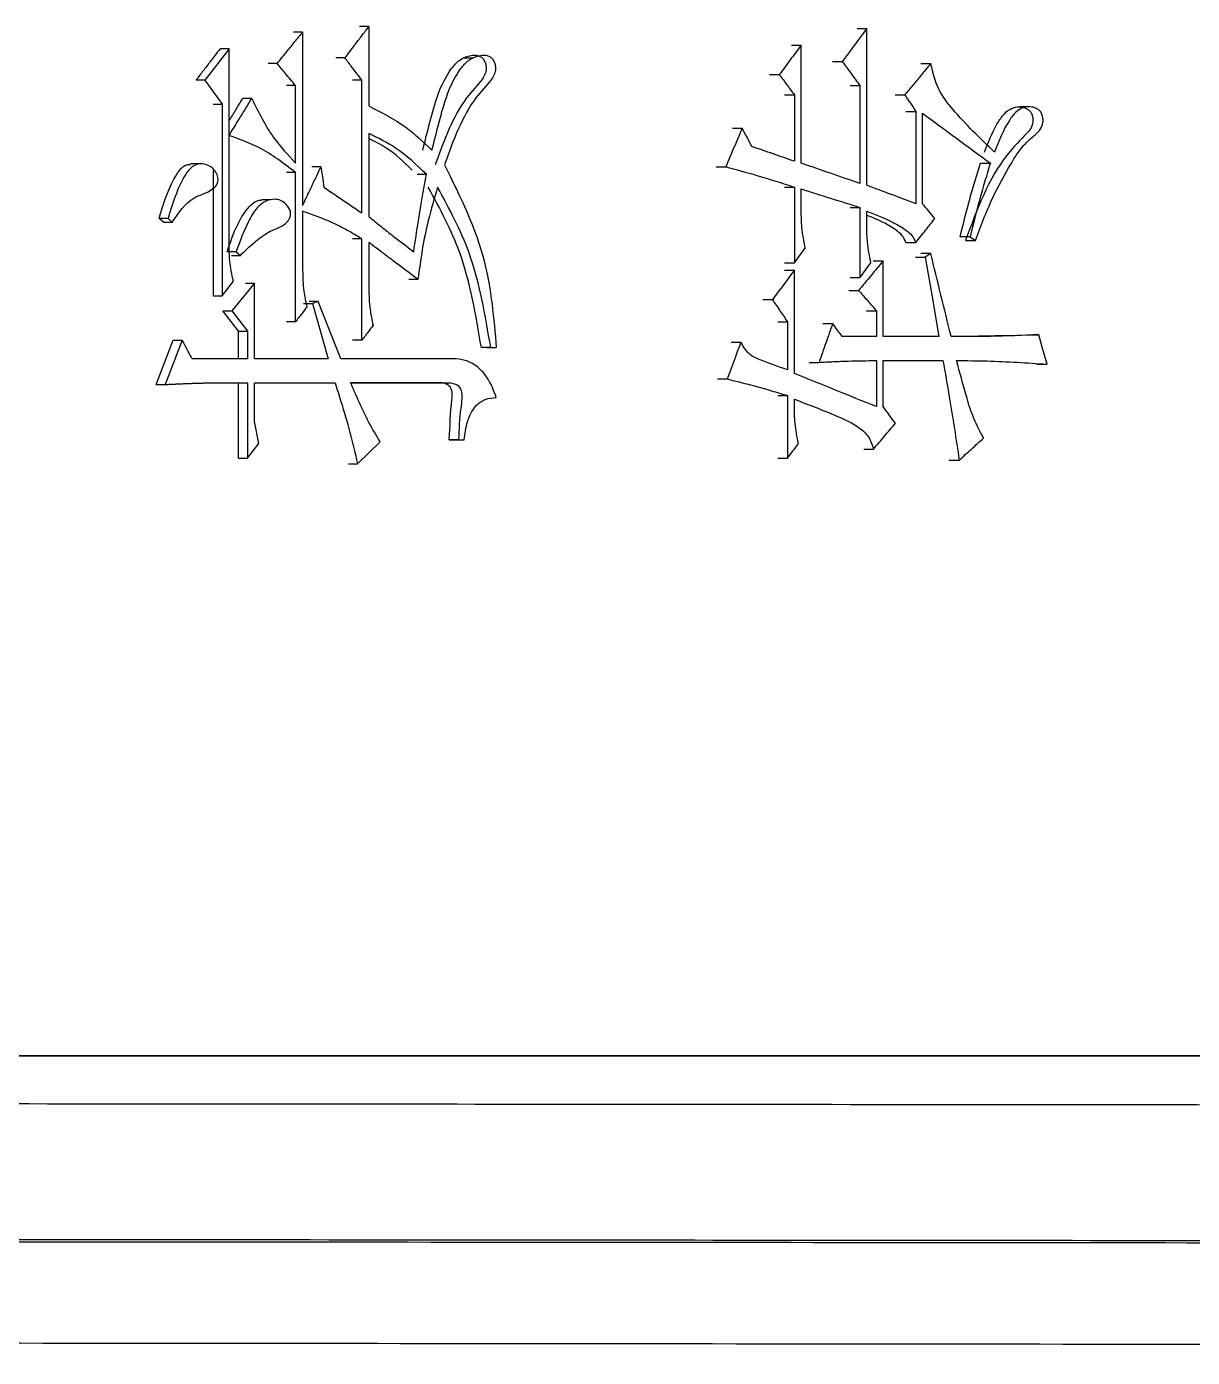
# Model space of a CAD drawing. Header units: millimetres. Extents: x 2251 to 4395, y 932 to 2449.
# Drawn here: x 3141.77 to 3148.6, y 1148.43 to 1156.24 of the extents above; entities that cross this region are included whole.
import ezdxf

# ---------------------------------------------------------------- set-up
doc = ezdxf.new("R2010")
doc.units = ezdxf.units.MM

msp = doc.modelspace()

# ---------------------------------------------------------------- linework, layer by layer
at = {"color": 7, "linetype": 'Continuous', "lineweight": 25}
for p, q in [((3143.7735, 1156.2371), (3143.7196, 1156.2371)), ((3143.7735, 1156.2371), (3143.7735, 1155.7718)), ((3146.6369, 1156.2263), (3146.6944, 1156.2263)), ((3146.6944, 1155.3068), (3146.6944, 1156.2263)), ((3143.3852, 1156.2046), (3143.3318, 1156.2046)), ((3143.3852, 1156.2046), (3143.3852, 1155.1878)), ((3142.9539, 1156.1073), (3142.8125, 1155.9234)), ((3142.9539, 1156.1073), (3142.901, 1156.1073)), ((3142.9539, 1155.5988), (3142.9539, 1156.1073)), ((3146.2527, 1156.1289), (3146.3097, 1156.1289)), ((3146.3097, 1155.4366), (3146.3097, 1156.1289)), ((3143.2361, 1156.0207), (3143.1829, 1156.0207)), ((3143.6332, 1156.0532), (3143.5795, 1156.0532)), ((3144.3813, 1156.052), (3144.3263, 1156.052)), ((3146.493, 1156.0316), (3146.5503, 1156.0316)), ((3147.0115, 1156.0208), (3147.0694, 1156.0208)), ((3142.8125, 1155.9234), (3142.7598, 1155.9234)), ((3142.8125, 1155.9234), (3142.9123, 1155.7827)), ((3143.7323, 1155.9234), (3143.6785, 1155.9234)), ((3143.7323, 1155.1445), (3143.7323, 1155.9234)), ((3146.1243, 1155.9558), (3146.1811, 1155.9558)), ((3143.3438, 1155.8909), (3143.2905, 1155.8909)), ((3143.3438, 1155.4366), (3143.3438, 1155.8909)), ((3146.2126, 1155.8368), (3146.2695, 1155.8368)), ((3146.2695, 1155.8368), (3146.2695, 1155.4474)), ((3146.6544, 1155.8909), (3146.6544, 1155.3176)), ((3146.8603, 1155.8369), (3146.918, 1155.8369)), ((3142.8595, 1155.7827), (3142.9123, 1155.7827)), ((3142.9123, 1155.7827), (3142.9123, 1154.6577)), ((3143.0868, 1155.8152), (3143.0338, 1155.8152)), ((3147.6507, 1155.7663), (3147.5918, 1155.7663)), ((3146.924, 1155.7395), (3146.9817, 1155.7395)), ((3146.9817, 1155.7395), (3146.9817, 1155.1986)), ((3147.0216, 1155.1986), (3147.0216, 1155.7287)), ((3142.9539, 1154.9606), (3142.9539, 1155.5987)), ((3143.7735, 1155.6097), (3143.7735, 1155.1229)), ((3145.9072, 1155.6421), (3145.9637, 1155.6421)), ((3142.78, 1155.4331), (3142.727, 1155.4331)), ((3142.8595, 1155.4033), (3142.8595, 1154.6577)), ((3143.3438, 1155.3824), (3143.2905, 1155.3824)), ((3143.3438, 1154.5063), (3143.3438, 1155.3824)), ((3143.4927, 1155.415), (3143.4392, 1155.415)), ((3144.0568, 1155.3717), (3144.111, 1155.3717)), ((3145.8105, 1155.415), (3145.867, 1155.415)), ((3147.3607, 1155.4366), (3147.419, 1155.4366)), ((3146.2696, 1155.296), (3146.2696, 1154.8525)), ((3146.3097, 1155.1553), (3146.3097, 1155.2852)), ((3143.1982, 1155.2224), (3143.1447, 1155.2224)), ((3143.3852, 1155.1553), (3143.3852, 1154.8092)), ((3146.597, 1155.177), (3146.6544, 1155.177)), ((3146.6544, 1155.177), (3146.6544, 1154.7659)), ((3146.6944, 1155.0688), (3146.6944, 1155.1554)), ((3142.5685, 1155.0904), (3142.5434, 1155.1121)), ((3142.5685, 1155.0904), (3142.6209, 1155.0904)), ((3142.5958, 1155.1121), (3142.6209, 1155.0904)), ((3143.7323, 1154.9931), (3143.6785, 1154.9931)), ((3143.7323, 1154.3981), (3143.7323, 1154.9931)), ((3147.3, 1155.0039), (3147.2418, 1155.0039)), ((3147.3, 1155.0039), (3147.3317, 1154.9823)), ((3142.9674, 1154.8958), (3143.0203, 1154.8958)), ((3143.7735, 1154.9714), (3143.7735, 1154.701)), ((3146.9236, 1154.9714), (3146.9817, 1154.9714)), ((3147.0694, 1154.9066), (3147.0115, 1154.9066)), ((3147.0694, 1154.9066), (3147.0375, 1154.8849)), ((3146.7327, 1154.8633), (3146.7903, 1154.8633)), ((3146.7903, 1154.4198), (3146.7903, 1154.8633)), ((3146.9797, 1154.8849), (3147.0375, 1154.8849)), ((3142.9123, 1154.6577), (3142.9788, 1154.7443)), ((3144.0617, 1154.7551), (3144.0075, 1154.7551)), ((3146.2126, 1154.8092), (3146.2696, 1154.8092)), ((3146.2696, 1154.2034), (3146.2696, 1154.8092)), ((3143.1034, 1154.7335), (3142.9705, 1154.5712)), ((3143.0503, 1154.7335), (3143.1034, 1154.7335)), ((3143.1034, 1154.2899), (3143.1034, 1154.7335)), ((3146.589, 1154.6902), (3146.6464, 1154.6902)), ((3142.8595, 1154.6577), (3142.9123, 1154.6577)), ((3143.3897, 1154.6145), (3143.4431, 1154.6145)), ((3143.4762, 1154.6253), (3143.4227, 1154.6253)), ((3143.4762, 1154.6253), (3143.4431, 1154.6145)), ((3143.4431, 1154.6145), (3143.5341, 1154.29)), ((3143.6085, 1154.29), (3143.4762, 1154.6253)), ((3146.0842, 1154.6361), (3146.1409, 1154.6361)), ((3142.9176, 1154.5712), (3142.9705, 1154.5712)), ((3143.0089, 1154.4522), (3142.9176, 1154.5712)), ((3142.9705, 1154.5712), (3143.0619, 1154.4522)), ((3143.3438, 1154.5063), (3143.2905, 1154.5063)), ((3146.1725, 1154.5063), (3146.2294, 1154.5063)), ((3146.2294, 1154.5063), (3146.2294, 1154.2251)), ((3146.6928, 1154.5712), (3146.7503, 1154.5712)), ((3146.7503, 1154.5712), (3146.7503, 1154.4198)), ((3143.0089, 1154.4522), (3143.0619, 1154.4522)), ((3143.0089, 1154.2899), (3143.0089, 1154.4522)), ((3143.0619, 1154.4522), (3143.0619, 1154.2899)), ((3146.437, 1154.4955), (3146.4942, 1154.4955)), ((3147.5095, 1154.4256), (3147.645, 1154.4306)), ((3147.645, 1154.4306), (3147.704, 1154.4306)), ((3142.5268, 1154.1385), (3142.6267, 1154.3981)), ((3142.6792, 1154.3981), (3142.5792, 1154.1385)), ((3142.6267, 1154.3981), (3142.6792, 1154.3981)), ((3143.7323, 1154.3981), (3143.6785, 1154.3981)), ((3144.4882, 1154.3549), (3144.4334, 1154.3549)), ((3144.4662, 1154.3549), (3144.521, 1154.3549)), ((3144.4883, 1154.3549), (3144.521, 1154.3549)), ((3145.8992, 1154.3874), (3145.9557, 1154.3874)), ((3146.7503, 1154.4198), (3146.5503, 1154.4198)), ((3147.1171, 1154.4198), (3146.7903, 1154.4198)), ((3143.0619, 1154.2899), (3142.7375, 1154.2899)), ((3143.5341, 1154.29), (3143.1034, 1154.2899)), ((3144.2671, 1154.29), (3143.6085, 1154.29)), ((3146.7503, 1154.2792), (3146.7503, 1154.0087)), ((3146.7903, 1154.2792), (3147.141, 1154.2792)), ((3146.7903, 1154.0087), (3146.7903, 1154.2792)), ((3147.083, 1154.2792), (3147.141, 1154.2792)), ((3146.357, 1154.2683), (3146.4141, 1154.2683)), ((3147.6927, 1154.2575), (3147.7514, 1154.2575)), ((3142.5268, 1154.1385), (3142.5792, 1154.1385)), ((3143.0089, 1153.7058), (3143.0089, 1154.1493)), ((3143.0619, 1154.1493), (3143.0619, 1153.7058)), ((3143.1034, 1154.1493), (3143.5754, 1154.1493)), ((3143.1034, 1153.9222), (3143.1034, 1154.1493)), ((3143.5218, 1154.1493), (3143.5754, 1154.1493)), ((3143.6663, 1154.1493), (3144.226, 1154.1493)), ((3144.1715, 1154.1493), (3143.6663, 1154.1493)), ((3144.1718, 1154.1493), (3144.2263, 1154.1493)), ((3145.8186, 1154.171), (3145.875, 1154.171)), ((3146.2294, 1154.0736), (3146.2294, 1153.7058)), ((3146.2696, 1154.0087), (3146.2696, 1154.052)), ((3143.1283, 1153.7924), (3143.1034, 1153.9222)), ((3143.7075, 1153.6734), (3143.8395, 1153.8032)), ((3144.2999, 1153.814), (3144.2454, 1153.814)), ((3144.2781, 1153.814), (3144.3327, 1153.814)), ((3144.2999, 1153.814), (3144.3327, 1153.814)), ((3143.0619, 1153.7058), (3143.1283, 1153.7924)), ((3146.6768, 1153.7599), (3146.7343, 1153.7599)), ((3143.6537, 1153.6734), (3143.7075, 1153.6734)), ((3147.1783, 1153.695), (3147.2364, 1153.695))]:
    msp.add_line(p, q, dxfattribs=at)
at = {"color": 7, "linetype": 'Continuous', "lineweight": 25, "flags": 128}
for points in [[(3146.597, 1155.8909), (3146.6255, 1155.8909), (3146.6544, 1155.8909)], [(3143.4927, 1155.415), (3143.501, 1155.3555), (3143.5093, 1155.296)], [(3146.2126, 1155.296), (3146.2287, 1155.296), (3146.2449, 1155.296), (3146.2696, 1155.296)], [(3142.5958, 1155.1121), (3142.5761, 1155.1121), (3142.5598, 1155.1121), (3142.5434, 1155.1121)], [(3147.2735, 1154.9823), (3147.2878, 1154.9823), (3147.3025, 1154.9823), (3147.3171, 1154.9823), (3147.3317, 1154.9823)], [(3142.9954, 1154.9174), (3142.9761, 1154.9174), (3142.9593, 1154.9174), (3142.9425, 1154.9174)], [(3142.9954, 1154.9174), (3143.0079, 1154.9066), (3143.0203, 1154.8958)], [(3146.2126, 1154.8525), (3146.2268, 1154.8525), (3146.2413, 1154.8525), (3146.2696, 1154.8525)], [(3147.0375, 1154.8849), (3147.0773, 1154.6524), (3147.1171, 1154.4198)], [(3146.597, 1154.7659), (3146.6113, 1154.7659), (3146.6258, 1154.7659), (3146.6544, 1154.7659)], [(3147.7514, 1154.2575), (3147.7277, 1154.3441), (3147.704, 1154.4306)], [(3146.1725, 1154.0736), (3146.1869, 1154.0736), (3146.2016, 1154.0736), (3146.2294, 1154.0736)], [(3143.0089, 1153.7058), (3143.0221, 1153.7058), (3143.0354, 1153.7058), (3143.0619, 1153.7058)], [(3146.1725, 1153.7058), (3146.1867, 1153.7058), (3146.2011, 1153.7058), (3146.2294, 1153.7058)]]:
    msp.add_lwpolyline(points, dxfattribs=at)
at = {"color": 7, "linetype": 'Continuous', "lineweight": 25}
for points, knots in [([(3143.6332, 1156.0532), (3143.6523, 1156.0781), (3143.6852, 1156.1213), (3143.7319, 1156.1826), (3143.7597, 1156.2189), (3143.7735, 1156.2371)], [0, 0, 0, 0, 0.407195, 0.703597, 1, 1, 1, 1]), ([(3146.6944, 1156.2263), (3146.6704, 1156.1938), (3146.6224, 1156.1289), (3146.5743, 1156.064), (3146.5503, 1156.0316)], [0, 0, 0, 0, 0.5, 1, 1, 1, 1]), ([(3143.2361, 1156.0207), (3143.2558, 1156.045), (3143.2905, 1156.0878), (3143.3402, 1156.1491), (3143.3702, 1156.1861), (3143.3852, 1156.2046)], [0, 0, 0, 0, 0.396526, 0.698263, 1, 1, 1, 1]), ([(3142.901, 1156.1073), (3142.8818, 1156.0823), (3142.8487, 1156.0391), (3142.8017, 1155.9778), (3142.7737, 1155.9415), (3142.7598, 1155.9234)], [0, 0, 0, 0, 0.407433, 0.703716, 1, 1, 1, 1]), ([(3144.0895, 1155.5123), (3144.1032, 1155.5669), (3144.1443, 1155.7317), (3144.2, 1155.927), (3144.3026, 1156.0433), (3144.3546, 1156.066), (3144.3953, 1156.0713), (3144.4211, 1156.0663), (3144.4393, 1156.0544), (3144.4519, 1156.0368), (3144.4605, 1156.0139), (3144.4635, 1155.9869), (3144.457, 1155.9565), (3144.4181, 1155.8984), (3144.3302, 1155.8112), (3144.238, 1155.6366), (3144.1889, 1155.498), (3144.1632, 1155.4257)], [0, 0, 0, 0, 0.113914, 0.343514, 0.39365, 0.444093, 0.471622, 0.490424, 0.505143, 0.519852, 0.535775, 0.554403, 0.572991, 0.596467, 0.700314, 0.843728, 1, 1, 1, 1]), ([(3144.1439, 1155.5123), (3144.1576, 1155.5669), (3144.1987, 1155.7316), (3144.2545, 1155.927), (3144.3573, 1156.0433), (3144.4094, 1156.066), (3144.4502, 1156.0713), (3144.476, 1156.0663), (3144.4941, 1156.0544), (3144.5068, 1156.0367), (3144.5154, 1156.0139), (3144.5183, 1155.9868), (3144.5119, 1155.9564), (3144.4729, 1155.8983), (3144.3849, 1155.8112), (3144.2926, 1155.6366), (3144.2434, 1155.4979), (3144.2177, 1155.4257)], [0, 0, 0, 0, 0.113866, 0.34337, 0.39359, 0.444116, 0.471653, 0.490478, 0.50521, 0.519932, 0.535866, 0.554481, 0.573032, 0.596509, 0.70042, 0.843829, 1, 1, 1, 1]), ([(3146.3097, 1156.1289), (3146.2883, 1156.1001), (3146.2455, 1156.0424), (3146.2026, 1155.9847), (3146.1811, 1155.9558)], [0, 0, 0, 0, 0.5, 1, 1, 1, 1]), ([(3143.3438, 1155.8909), (3143.3338, 1155.9029), (3143.3139, 1155.927), (3143.278, 1155.9702), (3143.252, 1156.0015), (3143.2361, 1156.0207)], [0, 0, 0, 0, 0.277776, 0.555554, 1, 1, 1, 1]), ([(3143.7323, 1155.9234), (3143.7227, 1155.9358), (3143.7037, 1155.9608), (3143.6707, 1156.0041), (3143.6472, 1156.0349), (3143.6332, 1156.0532)], [0, 0, 0, 0, 0.2884326, 0.5768652, 1, 1, 1, 1]), ([(3146.5503, 1156.0316), (3146.5677, 1156.0081), (3146.6024, 1155.9612), (3146.637, 1155.9144), (3146.6544, 1155.8909)], [0, 0, 0, 0, 0.499999, 1, 1, 1, 1]), ([(3147.0694, 1156.0208), (3147.0499, 1155.9971), (3147.015, 1155.9546), (3146.9645, 1155.8933), (3146.9335, 1155.8557), (3146.918, 1155.8369)], [0, 0, 0, 0, 0.386049, 0.693024, 1, 1, 1, 1]), ([(3147.4428, 1155.5015), (3147.3597, 1155.5816), (3147.2435, 1155.6935), (3147.1063, 1155.8659), (3147.0818, 1155.9687), (3147.0694, 1156.0208)], [0, 0, 0, 0, 0.553442, 0.773992, 1, 1, 1, 1]), ([(3146.1811, 1155.9558), (3146.1959, 1155.936), (3146.2254, 1155.8963), (3146.2548, 1155.8567), (3146.2695, 1155.8368)], [0, 0, 0, 0, 0.499999, 1, 1, 1, 1]), ([(3146.918, 1155.8369), (3146.9286, 1155.8206), (3146.9499, 1155.7882), (3146.9711, 1155.7557), (3146.9817, 1155.7395)], [0, 0, 0, 0, 0.499999, 1, 1, 1, 1]), ([(3142.9538, 1155.5988), (3142.9706, 1155.626), (3143.0011, 1155.6757), (3143.0454, 1155.7479), (3143.073, 1155.7928), (3143.0868, 1155.8152)], [0, 0, 0, 0, 0.377948, 0.688974, 1, 1, 1, 1]), ([(3142.9539, 1155.6849), (3142.9667, 1155.7059), (3142.9934, 1155.7493), (3143.02, 1155.7928), (3143.0338, 1155.8152)], [0, 0, 0, 0, 0.483308, 1, 1, 1, 1]), ([(3143.0868, 1155.8152), (3143.1262, 1155.7357), (3143.1963, 1155.5943), (3143.2989, 1155.4846), (3143.3438, 1155.4366)], [0, 0, 0, 0, 0.562196, 1, 1, 1, 1]), ([(3143.7735, 1155.7718), (3143.8476, 1155.7343), (3143.9809, 1155.6668), (3144.0938, 1155.5597), (3144.1439, 1155.5122)], [0, 0, 0, 0, 0.556253, 1, 1, 1, 1]), ([(3147.3841, 1155.5015), (3147.4065, 1155.5574), (3147.4374, 1155.6345), (3147.4903, 1155.7175), (3147.5316, 1155.7557), (3147.577, 1155.7689), (3147.6147, 1155.765), (3147.6409, 1155.7526), (3147.6567, 1155.7367), (3147.6662, 1155.7163), (3147.6701, 1155.6925), (3147.6681, 1155.6671), (3147.657, 1155.6383), (3147.6043, 1155.5802), (3147.4308, 1155.4083), (3147.341, 1155.1656), (3147.2732, 1154.9823)], [0, 0, 0, 0, 0.133499, 0.184051, 0.225722, 0.267722, 0.304937, 0.324851, 0.341374, 0.357927, 0.374455, 0.392764, 0.411749, 0.441496, 0.578283, 1, 1, 1, 1]), ([(3147.3317, 1154.9823), (3147.363, 1155.0663), (3147.4219, 1155.2243), (3147.5228, 1155.4058), (3147.5979, 1155.5263), (3147.6536, 1155.5794), (3147.6918, 1155.6102), (3147.7174, 1155.6395), (3147.7281, 1155.6718), (3147.7289, 1155.6987), (3147.7228, 1155.724), (3147.7101, 1155.7438), (3147.6896, 1155.7589), (3147.6576, 1155.7682), (3147.6151, 1155.7658), (3147.5675, 1155.7391), (3147.5029, 1155.6533), (3147.4684, 1155.5662), (3147.4428, 1155.5015)], [0, 0, 0, 0, 0.197624, 0.371591, 0.471167, 0.521337, 0.556787, 0.592598, 0.61138, 0.630161, 0.649113, 0.666951, 0.682877, 0.711545, 0.752921, 0.793459, 0.846543, 1, 1, 1, 1]), ([(3147.0216, 1155.7287), (3147.0879, 1155.68), (3147.2206, 1155.5826), (3147.3529, 1155.4853), (3147.419, 1155.4366)], [0, 0, 0, 0, 0.5, 1, 1, 1, 1]), ([(3143.3438, 1155.3824), (3143.275, 1155.4346), (3143.1531, 1155.5272), (3143.0143, 1155.577), (3142.9538, 1155.5987)], [0, 0, 0, 0, 0.564258, 1, 1, 1, 1]), ([(3144.111, 1155.3717), (3144.0528, 1155.427), (3143.9495, 1155.525), (3143.827, 1155.584), (3143.7735, 1155.6097)], [0, 0, 0, 0, 0.563785, 1, 1, 1, 1]), ([(3145.9637, 1155.6421), (3145.9476, 1155.6043), (3145.9154, 1155.5286), (3145.8831, 1155.4528), (3145.867, 1155.415)], [0, 0, 0, 0, 0.499999, 1, 1, 1, 1]), ([(3146.0202, 1155.534), (3146.0108, 1155.552), (3145.992, 1155.588), (3145.9731, 1155.6241), (3145.9637, 1155.6421)], [0, 0, 0, 0, 0.499998, 1, 1, 1, 1]), ([(3144.0278, 1155.3962), (3143.9792, 1155.443), (3143.9011, 1155.5181), (3143.8084, 1155.5635), (3143.7735, 1155.5805)], [0, 0, 0, 0, 0.623667, 1, 1, 1, 1]), ([(3146.2695, 1155.4474), (3146.228, 1155.4618), (3146.145, 1155.4907), (3146.0618, 1155.5195), (3146.0202, 1155.534)], [0, 0, 0, 0, 0.499999, 1, 1, 1, 1]), ([(3142.5434, 1155.1121), (3142.5676, 1155.1922), (3142.5979, 1155.2929), (3142.6599, 1155.3933), (3142.6949, 1155.4295), (3142.7197, 1155.429), (3142.7267, 1155.4289)], [0, 0, 0, 0, 0.6257746, 0.7857745, 0.9395829, 1, 1, 1, 1]), ([(3142.6209, 1155.0904), (3142.6583, 1155.1463), (3142.7244, 1155.2451), (3142.841, 1155.2634), (3142.8801, 1155.3074), (3142.8873, 1155.3209), (3142.89, 1155.3367), (3142.8876, 1155.3587), (3142.8777, 1155.3842), (3142.8518, 1155.4142), (3142.8108, 1155.4352), (3142.7564, 1155.4335), (3142.7123, 1155.3945), (3142.6505, 1155.2915), (3142.6201, 1155.1916), (3142.5958, 1155.1121)], [0, 0, 0, 0, 0.207477, 0.366822, 0.383118, 0.39879, 0.41441, 0.430881, 0.46509, 0.497024, 0.558703, 0.619218, 0.681584, 0.746434, 1, 1, 1, 1]), ([(3143.3852, 1155.1878), (3143.3991, 1155.2172), (3143.424, 1155.2697), (3143.4598, 1155.3454), (3143.4818, 1155.3918), (3143.4927, 1155.415)], [0, 0, 0, 0, 0.387874, 0.693937, 1, 1, 1, 1]), ([(3144.037, 1154.9174), (3144.046, 1154.9778), (3144.0599, 1155.0715), (3144.0808, 1155.1949), (3144.0963, 1155.286), (3144.1062, 1155.3439), (3144.111, 1155.3717)], [0, 0, 0, 0, 0.397437, 0.617017, 0.815711, 1, 1, 1, 1]), ([(3144.2177, 1155.4257), (3144.3092, 1155.2411), (3144.474, 1154.9086), (3144.5066, 1154.5254), (3144.521, 1154.3549)], [0, 0, 0, 0, 0.554855, 1, 1, 1, 1]), ([(3145.867, 1155.415), (3145.9281, 1155.3986), (3146.0262, 1155.3724), (3146.16, 1155.3311), (3146.233, 1155.3077), (3146.2696, 1155.296)], [0, 0, 0, 0, 0.452168, 0.726066, 1, 1, 1, 1]), ([(3146.6544, 1155.3176), (3146.597, 1155.3375), (3146.4823, 1155.3771), (3146.3672, 1155.4168), (3146.3097, 1155.4366)], [0, 0, 0, 0, 0.5, 1, 1, 1, 1]), ([(3147.2415, 1155.0039), (3147.2602, 1155.08), (3147.2875, 1155.191), (3147.3294, 1155.3343), (3147.35, 1155.4025), (3147.3604, 1155.4366)], [0, 0, 0, 0, 0.52212, 0.761035, 1, 1, 1, 1]), ([(3147.419, 1155.4366), (3147.4077, 1155.3994), (3147.3852, 1155.3249), (3147.3435, 1155.1814), (3147.3171, 1155.0736), (3147.3, 1155.0039)], [0, 0, 0, 0, 0.260983, 0.521979, 1, 1, 1, 1]), ([(3143.5093, 1155.296), (3143.5339, 1155.2792), (3143.5835, 1155.2456), (3143.6578, 1155.1951), (3143.7074, 1155.1614), (3143.7323, 1155.1445)], [0, 0, 0, 0, 0.331513, 0.665756, 1, 1, 1, 1]), ([(3144.1767, 1155.2959), (3144.1576, 1155.2312), (3144.1222, 1155.111), (3144.0853, 1154.9296), (3144.0696, 1154.8134), (3144.0617, 1154.7551)], [0, 0, 0, 0, 0.368096, 0.683267, 1, 1, 1, 1]), ([(3144.4334, 1154.3548), (3144.4017, 1154.5452), (3144.3455, 1154.8823), (3144.19, 1155.1705), (3144.1223, 1155.2959)], [0, 0, 0, 0, 0.56483, 1, 1, 1, 1]), ([(3144.4883, 1154.3548), (3144.4565, 1154.5453), (3144.4002, 1154.8824), (3144.2445, 1155.1705), (3144.1767, 1155.2959)], [0, 0, 0, 0, 0.564773, 1, 1, 1, 1]), ([(3146.3097, 1155.2852), (3146.3672, 1155.2671), (3146.4823, 1155.2311), (3146.597, 1155.195), (3146.6544, 1155.177)], [0, 0, 0, 0, 0.5, 1, 1, 1, 1]), ([(3146.9817, 1155.1986), (3146.9339, 1155.2167), (3146.8382, 1155.2527), (3146.7423, 1155.2888), (3146.6944, 1155.3068)], [0, 0, 0, 0, 0.5000003, 1, 1, 1, 1]), ([(3142.9425, 1154.9174), (3142.9701, 1154.9984), (3143.0048, 1155.1), (3143.0801, 1155.1927), (3143.1174, 1155.2187), (3143.1401, 1155.2197), (3143.1449, 1155.2199)], [0, 0, 0, 0, 0.639268, 0.801158, 0.95821, 1, 1, 1, 1]), ([(3143.0203, 1154.8958), (3143.0535, 1154.9277), (3143.1117, 1154.9837), (3143.2036, 1155.0475), (3143.2767, 1155.0669), (3143.3064, 1155.1073), (3143.314, 1155.1259), (3143.3155, 1155.1443), (3143.3109, 1155.1634), (3143.2974, 1155.187), (3143.2731, 1155.211), (3143.2371, 1155.2259), (3143.1972, 1155.2246), (3143.1552, 1155.2087), (3143.1074, 1155.1677), (3143.051, 1155.0683), (3143.0176, 1154.9777), (3142.9954, 1154.9174)], [0, 0, 0, 0, 0.148754, 0.260728, 0.372296, 0.394322, 0.416456, 0.432197, 0.447933, 0.473769, 0.515229, 0.556405, 0.603707, 0.651901, 0.70837, 0.805731, 1, 1, 1, 1]), ([(3143.7323, 1154.9931), (3143.7033, 1155.01), (3143.6455, 1155.044), (3143.5312, 1155.1032), (3143.4427, 1155.1348), (3143.3852, 1155.1553)], [0, 0, 0, 0, 0.2594794, 0.5190273, 1, 1, 1, 1]), ([(3146.3338, 1154.939), (3146.3258, 1154.9788), (3146.3115, 1155.0499), (3146.3103, 1155.1231), (3146.3097, 1155.1553)], [0, 0, 0, 0, 0.558835, 1, 1, 1, 1]), ([(3146.6944, 1155.1554), (3146.7466, 1155.1352), (3146.8263, 1155.1043), (3146.9127, 1155.0525), (3146.9612, 1155.0158), (3146.9748, 1154.9863), (3146.9817, 1154.9714)], [0, 0, 0, 0, 0.494008, 0.754052, 0.875824, 1, 1, 1, 1]), ([(3146.9236, 1154.9714), (3146.9168, 1154.9863), (3146.9032, 1155.0158), (3146.8547, 1155.0524), (3146.7869, 1155.094), (3146.7269, 1155.1176), (3146.6944, 1155.1305)], [0, 0, 0, 0, 0.152424, 0.301831, 0.620832, 1, 1, 1, 1]), ([(3147.0933, 1155.1121), (3147.0813, 1155.1265), (3147.0574, 1155.1554), (3147.0335, 1155.1842), (3147.0216, 1155.1986)], [0, 0, 0, 0, 0.500001, 1, 1, 1, 1]), ([(3143.7735, 1155.1229), (3143.7973, 1155.1036), (3143.8448, 1155.0652), (3143.9323, 1154.996), (3143.9968, 1154.9476), (3144.037, 1154.9174)], [0, 0, 0, 0, 0.273449, 0.546904, 1, 1, 1, 1]), ([(3146.7183, 1154.8525), (3146.7104, 1154.8922), (3146.6962, 1154.9634), (3146.6949, 1155.0365), (3146.6944, 1155.0688)], [0, 0, 0, 0, 0.558835, 1, 1, 1, 1]), ([(3146.9817, 1154.9714), (3146.9913, 1154.9835), (3147.0104, 1155.0076), (3147.0476, 1155.0545), (3147.0752, 1155.0893), (3147.0933, 1155.1121)], [0, 0, 0, 0, 0.257094, 0.514188, 1, 1, 1, 1]), ([(3142.9788, 1154.7443), (3142.9705, 1154.784), (3142.9557, 1154.8552), (3142.9544, 1154.9283), (3142.9539, 1154.9606)], [0, 0, 0, 0, 0.558836, 1, 1, 1, 1]), ([(3144.0617, 1154.7551), (3144.0134, 1154.7914), (3143.9412, 1154.8457), (3143.8451, 1154.9178), (3143.7974, 1154.9536), (3143.7735, 1154.9714)], [0, 0, 0, 0, 0.503826, 0.751913, 1, 1, 1, 1]), ([(3146.2696, 1154.8525), (3146.2803, 1154.8669), (3146.3017, 1154.8957), (3146.3231, 1154.9246), (3146.3338, 1154.939)], [0, 0, 0, 0, 0.5, 1, 1, 1, 1]), ([(3147.1887, 1154.4198), (3147.1689, 1154.5009), (3147.1291, 1154.6632), (3147.0893, 1154.8254), (3147.0694, 1154.9066)], [0, 0, 0, 0, 0.5, 1, 1, 1, 1]), ([(3146.7903, 1154.8633), (3146.7663, 1154.8344), (3146.7184, 1154.7768), (3146.6704, 1154.7191), (3146.6464, 1154.6902)], [0, 0, 0, 0, 0.5, 1, 1, 1, 1]), ([(3146.6544, 1154.7659), (3146.665, 1154.7804), (3146.6864, 1154.8092), (3146.7077, 1154.8381), (3146.7183, 1154.8525)], [0, 0, 0, 0, 0.4999996, 1, 1, 1, 1]), ([(3143.3852, 1154.8092), (3143.3862, 1154.7681), (3143.388, 1154.6949), (3143.4033, 1154.624), (3143.41, 1154.5928)], [0, 0, 0, 0, 0.5610721, 1, 1, 1, 1]), ([(3146.2696, 1154.8092), (3146.2481, 1154.7804), (3146.2053, 1154.7227), (3146.1624, 1154.665), (3146.1409, 1154.6361)], [0, 0, 0, 0, 0.5, 1, 1, 1, 1]), ([(3143.7735, 1154.701), (3143.7745, 1154.6599), (3143.7763, 1154.5867), (3143.7915, 1154.5158), (3143.7983, 1154.4847)], [0, 0, 0, 0, 0.561072, 1, 1, 1, 1]), ([(3146.6464, 1154.6902), (3146.6637, 1154.6704), (3146.6984, 1154.6307), (3146.733, 1154.5911), (3146.7503, 1154.5712)], [0, 0, 0, 0, 0.499998, 1, 1, 1, 1]), ([(3143.41, 1154.5928), (3143.4006, 1154.5805), (3143.3848, 1154.5599), (3143.3627, 1154.531), (3143.3501, 1154.5145), (3143.3438, 1154.5063)], [0, 0, 0, 0, 0.428361, 0.714181, 1, 1, 1, 1]), ([(3146.1409, 1154.6361), (3146.1557, 1154.6145), (3146.1852, 1154.5712), (3146.2146, 1154.528), (3146.2294, 1154.5063)], [0, 0, 0, 0, 0.499998, 1, 1, 1, 1]), ([(3143.7983, 1154.4847), (3143.7888, 1154.4723), (3143.7731, 1154.4517), (3143.7511, 1154.4229), (3143.7386, 1154.4064), (3143.7323, 1154.3981)], [0, 0, 0, 0, 0.428361, 0.714181, 1, 1, 1, 1]), ([(3146.4942, 1154.4955), (3146.4809, 1154.4576), (3146.4542, 1154.3819), (3146.4274, 1154.3062), (3146.4141, 1154.2683)], [0, 0, 0, 0, 0.499999, 1, 1, 1, 1]), ([(3146.5503, 1154.4198), (3146.541, 1154.4324), (3146.5223, 1154.4576), (3146.5036, 1154.4829), (3146.4942, 1154.4955)], [0, 0, 0, 0, 0.500001, 1, 1, 1, 1]), ([(3147.704, 1154.4306), (3147.6104, 1154.4266), (3147.5143, 1154.4225), (3147.4156, 1154.421), (3147.4083, 1154.4209), (3147.401, 1154.4208), (3147.3937, 1154.4207), (3147.3863, 1154.4207), (3147.379, 1154.4206), (3147.3717, 1154.4205), (3147.3644, 1154.4204), (3147.3547, 1154.4204), (3147.3449, 1154.4203), (3147.3352, 1154.4202), (3147.3278, 1154.4202), (3147.3205, 1154.4201), (3147.3132, 1154.4201), (3147.3059, 1154.42), (3147.2986, 1154.42), (3147.2913, 1154.42), (3147.2815, 1154.4199), (3147.2717, 1154.4199), (3147.262, 1154.4199), (3147.2547, 1154.4199), (3147.2473, 1154.4199), (3147.24, 1154.4198), (3147.2327, 1154.4198), (3147.2254, 1154.4198), (3147.218, 1154.4198), (3147.2107, 1154.4198), (3147.2009, 1154.4198), (3147.1936, 1154.4198), (3147.1887, 1154.4198)], [0, 0, 0, 0, 0.54643, 0.560604, 0.574777, 0.588951, 0.603124, 0.617298, 0.631471, 0.645645, 0.659818, 0.673992, 0.702338, 0.716512, 0.730685, 0.744859, 0.759032, 0.773206, 0.787379, 0.801553, 0.815726, 0.844073, 0.858247, 0.87242, 0.886594, 0.900767, 0.914941, 0.929114, 0.943288, 0.957461, 0.971635, 1, 1, 1, 1]), ([(3142.7375, 1154.2899), (3142.7299, 1154.304), (3142.7164, 1154.3291), (3142.697, 1154.3652), (3142.6851, 1154.3871), (3142.6792, 1154.3981)], [0, 0, 0, 0, 0.39045, 0.695224, 1, 1, 1, 1]), ([(3145.9557, 1154.3874), (3145.9443, 1154.3567), (3145.9251, 1154.3053), (3145.8982, 1154.2332), (3145.8828, 1154.1917), (3145.875, 1154.171)], [0, 0, 0, 0, 0.425233, 0.712616, 1, 1, 1, 1]), ([(3146.2294, 1154.2251), (3146.1742, 1154.2438), (3146.0973, 1154.27), (3145.9959, 1154.3149), (3145.9692, 1154.363), (3145.9558, 1154.3874)], [0, 0, 0, 0, 0.554938, 0.774738, 1, 1, 1, 1]), ([(3147.5098, 1154.425), (3147.5084, 1154.425), (3147.5028, 1154.4248), (3147.4482, 1154.423), (3147.3613, 1154.4211), (3147.2696, 1154.4203), (3147.2164, 1154.42), (3147.1941, 1154.4199), (3147.1887, 1154.4199)], [0, 0, 0, 0, 0.0351185, 0.1395016, 0.536343, 0.8228396, 0.9570858, 1, 1, 1, 1]), ([(3144.5211, 1154.0628), (3144.5076, 1154.0989), (3144.4809, 1154.1699), (3144.4147, 1154.2454), (3144.3399, 1154.285), (3144.2913, 1154.2883), (3144.2671, 1154.29)], [0, 0, 0, 0, 0.291064, 0.572494, 0.787521, 1, 1, 1, 1]), ([(3146.4141, 1154.2683), (3146.4426, 1154.2699), (3146.4998, 1154.2731), (3146.6119, 1154.2775), (3146.6954, 1154.2785), (3146.7503, 1154.2792)], [0, 0, 0, 0, 0.254777, 0.50956, 1, 1, 1, 1]), ([(3147.141, 1154.2792), (3147.1537, 1154.2081), (3147.1773, 1154.0755), (3147.2086, 1153.8807), (3147.2272, 1153.7569), (3147.2364, 1153.695)], [0, 0, 0, 0, 0.366425, 0.683185, 1, 1, 1, 1]), ([(3147.2205, 1154.2792), (3147.2804, 1154.2787), (3147.3991, 1154.2777), (3147.5761, 1154.2694), (3147.693, 1154.2615), (3147.7514, 1154.2575)], [0, 0, 0, 0, 0.337206, 0.668546, 1, 1, 1, 1]), ([(3147.3792, 1153.8247), (3147.3563, 1153.8674), (3147.315, 1153.9446), (3147.2695, 1154.1012), (3147.2397, 1154.2096), (3147.2205, 1154.2792)], [0, 0, 0, 0, 0.308167, 0.555958, 1, 1, 1, 1]), ([(3146.7503, 1154.0087), (3146.6703, 1154.0412), (3146.5104, 1154.1061), (3146.3498, 1154.171), (3146.2696, 1154.2034)], [0, 0, 0, 0, 0.5, 1, 1, 1, 1]), ([(3142.5792, 1154.1385), (3142.5822, 1154.1387), (3142.5884, 1154.139), (3142.5977, 1154.1394), (3142.607, 1154.1399), (3142.6147, 1154.1402), (3142.6224, 1154.1406), (3142.6286, 1154.1409), (3142.6363, 1154.1413), (3142.644, 1154.1417), (3142.6533, 1154.1421), (3142.661, 1154.1424), (3142.6687, 1154.1428), (3142.6749, 1154.1431), (3142.6826, 1154.1434), (3142.6888, 1154.1437), (3142.6965, 1154.144), (3142.7042, 1154.1443), (3142.7135, 1154.1447), (3142.7212, 1154.1449), (3142.7289, 1154.1452), (3142.7351, 1154.1455), (3142.7428, 1154.1457), (3142.7505, 1154.146), (3142.7582, 1154.1462), (3142.7659, 1154.1464), (3142.7736, 1154.1467), (3142.7814, 1154.1469), (3142.7891, 1154.1471), (3142.7952, 1154.1472), (3142.803, 1154.1474), (3142.8107, 1154.1476), (3142.8184, 1154.1477), (3142.8261, 1154.1479), (3142.8338, 1154.148), (3142.8415, 1154.1481), (3142.8492, 1154.1482), (3142.8554, 1154.1483), (3142.8631, 1154.1484), (3142.8708, 1154.1485), (3142.8785, 1154.1486), (3142.8862, 1154.1487), (3142.8939, 1154.1488), (3142.9016, 1154.1489), (3142.9093, 1154.1489), (3142.9171, 1154.149), (3142.9248, 1154.149), (3142.9325, 1154.1491), (3142.9386, 1154.1491), (3142.9463, 1154.1491), (3142.954, 1154.1492), (3142.9617, 1154.1492), (3142.9694, 1154.1492), (3142.9771, 1154.1492), (3142.9848, 1154.1493), (3142.9925, 1154.1493), (3142.9987, 1154.1493), (3143.0064, 1154.1493), (3143.0141, 1154.1493), (3143.0218, 1154.1493), (3143.0295, 1154.1493), (3143.0372, 1154.1493), (3143.0449, 1154.1493), (3143.0531, 1154.1493), (3143.0583, 1154.1493), (3143.0619, 1154.1493)], [0, 0, 0, 0, 0.019168, 0.038335, 0.057502, 0.07667, 0.086254, 0.105421, 0.115005, 0.134172, 0.15334, 0.172507, 0.182091, 0.201259, 0.210842, 0.23001, 0.239594, 0.258761, 0.277929, 0.297096, 0.30668, 0.325847, 0.335431, 0.354599, 0.373766, 0.38335, 0.402517, 0.421685, 0.431268, 0.450436, 0.46002, 0.479187, 0.498355, 0.507938, 0.527106, 0.546273, 0.555857, 0.575025, 0.584608, 0.603776, 0.622943, 0.632527, 0.651695, 0.670862, 0.680446, 0.699613, 0.718781, 0.728365, 0.747532, 0.757116, 0.776283, 0.795451, 0.805034, 0.824202, 0.843369, 0.852953, 0.872121, 0.881704, 0.900872, 0.920039, 0.929623, 0.948791, 0.967958, 0.977542, 1, 1, 1, 1]), ([(3143.5754, 1154.1493), (3143.587, 1154.1126), (3143.6175, 1154.0161), (3143.6645, 1153.8585), (3143.6932, 1153.7351), (3143.7075, 1153.6734)], [0, 0, 0, 0, 0.234581, 0.616855, 1, 1, 1, 1]), ([(3143.8395, 1153.8032), (3143.817, 1153.8404), (3143.7834, 1153.8963), (3143.7495, 1153.9655), (3143.733, 1154.0003), (3143.7254, 1154.0166), (3143.7214, 1154.0254), (3143.7191, 1154.0304), (3143.7162, 1154.0367), (3143.7139, 1154.0417), (3143.7111, 1154.048), (3143.7088, 1154.053), (3143.7065, 1154.0581), (3143.7043, 1154.0631), (3143.702, 1154.0682), (3143.6992, 1154.0745), (3143.6969, 1154.0795), (3143.6941, 1154.0858), (3143.6919, 1154.0909), (3143.6891, 1154.0972), (3143.6869, 1154.1023), (3143.6841, 1154.1086), (3143.6819, 1154.1137), (3143.6791, 1154.12), (3143.6769, 1154.1251), (3143.6741, 1154.1314), (3143.6719, 1154.1365), (3143.6691, 1154.1429), (3143.6674, 1154.1467), (3143.6663, 1154.1493)], [0, 0, 0, 0, 0.340494, 0.510588, 0.595628, 0.638147, 0.648777, 0.670037, 0.680666, 0.701926, 0.712556, 0.733815, 0.744445, 0.755075, 0.776334, 0.786964, 0.808224, 0.818854, 0.840113, 0.850743, 0.872003, 0.882632, 0.903892, 0.914522, 0.935781, 0.946411, 0.967671, 0.9783, 1, 1, 1, 1]), ([(3144.2453, 1153.814), (3144.2491, 1153.893), (3144.2534, 1153.9839), (3144.2641, 1154.0852), (3144.2568, 1154.1197), (3144.2238, 1154.1497), (3144.1931, 1154.1495), (3144.1715, 1154.1493)], [0, 0, 0, 0, 0.575027, 0.661027, 0.741894, 0.819512, 1, 1, 1, 1]), ([(3144.226, 1154.1493), (3144.2452, 1154.149), (3144.272, 1154.1485), (3144.3036, 1154.1294), (3144.3263, 1154.0811), (3144.3052, 1153.9708), (3144.302, 1153.8753), (3144.2999, 1153.814)], [0, 0, 0, 0, 0.1639717, 0.2288935, 0.2960625, 0.5477733, 1, 1, 1, 1]), ([(3145.875, 1154.171), (3145.9303, 1154.1575), (3146.0175, 1154.1363), (3146.1352, 1154.1022), (3146.198, 1154.0831), (3146.2294, 1154.0736)], [0, 0, 0, 0, 0.465077, 0.732516, 1, 1, 1, 1]), ([(3144.3327, 1153.814), (3144.3375, 1153.85), (3144.3471, 1153.9208), (3144.3896, 1154.0092), (3144.455, 1154.057), (3144.4992, 1154.0609), (3144.5211, 1154.0628)], [0, 0, 0, 0, 0.2926241, 0.5766901, 0.7904269, 1, 1, 1, 1]), ([(3146.2696, 1154.052), (3146.3547, 1154.02), (3146.4844, 1153.9713), (3146.631, 1153.9032), (3146.7081, 1153.8374), (3146.7255, 1153.786), (3146.7343, 1153.7599)], [0, 0, 0, 0, 0.493619, 0.752072, 0.87418, 1, 1, 1, 1]), ([(3146.2937, 1153.7924), (3146.2857, 1153.8321), (3146.2714, 1153.9033), (3146.2701, 1153.9764), (3146.2696, 1154.0087)], [0, 0, 0, 0, 0.558835, 1, 1, 1, 1]), ([(3146.8621, 1153.9114), (3146.8501, 1153.9276), (3146.8262, 1153.96), (3146.8022, 1153.9925), (3146.7903, 1154.0087)], [0, 0, 0, 0, 0.500002, 1, 1, 1, 1]), ([(3146.7343, 1153.7599), (3146.7556, 1153.7851), (3146.7983, 1153.8356), (3146.8408, 1153.8861), (3146.8621, 1153.9114)], [0, 0, 0, 0, 0.4999996, 1, 1, 1, 1]), ([(3144.2453, 1153.814), (3144.2514, 1153.814), (3144.2623, 1153.814), (3144.2733, 1153.814), (3144.2781, 1153.814)], [0, 0, 0, 0, 0.56, 1, 1, 1, 1]), ([(3147.2364, 1153.695), (3147.2602, 1153.7166), (3147.3078, 1153.7598), (3147.3554, 1153.8031), (3147.3792, 1153.8247)], [0, 0, 0, 0, 0.5, 1, 1, 1, 1]), ([(3146.2294, 1153.7058), (3146.2401, 1153.7203), (3146.2615, 1153.7491), (3146.2829, 1153.778), (3146.2937, 1153.7924)], [0, 0, 0, 0, 0.5, 1, 1, 1, 1]), ([(3155.2218, 1150.2029), (3154.4846, 1150.2029), (3152.8306, 1150.2029), (3148.9809, 1150.2029), (3144.7412, 1150.2029), (3139.1405, 1150.2028), (3133.2886, 1150.2028), (3127.1572, 1150.2027), (3120.7619, 1150.2026), (3116.7681, 1150.2026), (3114.0638, 1150.2025)], [0, 0, 0, 0, 0.067523, 0.151508, 0.319648, 0.403633, 0.571771, 0.739907, 0.823891, 1, 1, 1, 1]), ([(3114.172, 1150.2026), (3114.8183, 1150.2026), (3118.0537, 1150.2026), (3123.8056, 1150.2027), (3130.0052, 1150.2027), (3136.0146, 1150.2028), (3140.6541, 1150.2028), (3146.1913, 1150.2029), (3150.3997, 1150.2029), (3155.3342, 1150.2029), (3159.9319, 1150.203), (3164.0269, 1150.203), (3167.7086, 1150.2031), (3170.3171, 1150.2031), (3173.1271, 1150.2032), (3174.9975, 1150.2032), (3177.0257, 1150.2033), (3177.782, 1150.2034), (3178.3107, 1150.2035)], [0, 0, 0, 0, 0.020124, 0.100733, 0.181328, 0.221587, 0.302184, 0.342442, 0.423039, 0.463298, 0.543894, 0.624491, 0.664749, 0.745346, 0.785604, 0.8662, 0.906458, 1, 1, 1, 1]), ([(3088.9949, 1149.9318), (3091.3895, 1149.9325), (3096.1948, 1149.9338), (3103.5189, 1149.9346), (3109.4632, 1149.9345), (3113.9952, 1149.934), (3117.1282, 1149.9335), (3120.2444, 1149.9327), (3123.3382, 1149.9318), (3126.4036, 1149.9307), (3129.4352, 1149.9294), (3133.6891, 1149.9273), (3139.2295, 1149.924), (3145.9735, 1149.9188), (3152.7011, 1149.9121), (3158.422, 1149.9047), (3163.1426, 1149.8971), (3166.9453, 1149.8897), (3170.3794, 1149.8814), (3173.3378, 1149.8724), (3175.7913, 1149.8627), (3176.8368, 1149.8558), (3177.3686, 1149.8524)], [0, 0, 0, 0, 0.060834, 0.1220737, 0.183719, 0.2102711, 0.2368979, 0.2635992, 0.2903751, 0.3172255, 0.3441506, 0.3711502, 0.4324096, 0.4986217, 0.5697855, 0.6458999, 0.6994123, 0.7551267, 0.8130428, 0.8731605, 0.9354796, 1, 1, 1, 1]), ([(3178.6615, 1149.0392), (3177.9366, 1149.0438), (3176.4868, 1149.0529), (3172.6966, 1149.0658), (3167.7985, 1149.0779), (3161.7578, 1149.0889), (3154.7098, 1149.0986), (3146.7669, 1149.1069), (3138.0673, 1149.1136), (3128.7599, 1149.1186), (3119.0028, 1149.1219), (3108.9689, 1149.1233), (3098.8086, 1149.123), (3092.1205, 1149.1212), (3088.7764, 1149.1203)], [0, 0, 0, 0, 0.083333, 0.166667, 0.25, 0.333334, 0.416667, 0.5, 0.583334, 0.666667, 0.75, 0.833334, 0.916667, 1, 1, 1, 1]), ([(3178.1247, 1149.0532), (3177.625, 1149.0565), (3176.6391, 1149.063), (3174.3586, 1149.0723), (3171.5978, 1149.0809), (3168.3694, 1149.0889), (3164.7587, 1149.0963), (3160.2127, 1149.104), (3154.6096, 1149.1117), (3147.8909, 1149.1189), (3140.9883, 1149.1247), (3134.0588, 1149.1291), (3127.2347, 1149.1324), (3120.6247, 1149.1346), (3114.3148, 1149.1359), (3107.7929, 1149.1366), (3101.2108, 1149.1364), (3094.7322, 1149.1354), (3090.7263, 1149.1343), (3088.854, 1149.1337)], [0, 0, 0, 0, 0.060587, 0.1195299, 0.1768287, 0.2324833, 0.2864935, 0.3388593, 0.4142998, 0.4860434, 0.5540892, 0.6184368, 0.6790855, 0.7360349, 0.7892846, 0.838834, 0.8991333, 0.9528558, 1, 1, 1, 1]), ([(3088.6459, 1148.5315), (3091.6706, 1148.5324), (3097.707, 1148.5341), (3106.8601, 1148.5344), (3115.9021, 1148.5331), (3124.7294, 1148.5301), (3133.2216, 1148.5254), (3140.0661, 1148.5202), (3145.5232, 1148.5152), (3149.876, 1148.5105), (3154.3339, 1148.5049), (3158.8125, 1148.4984), (3162.9463, 1148.4912), (3166.6867, 1148.4834), (3170.005, 1148.4752), (3173.0403, 1148.4662), (3175.6924, 1148.4563), (3177.9274, 1148.4456), (3178.9053, 1148.4381), (3179.4045, 1148.4343)], [0, 0, 0, 0, 0.0746907, 0.1490623, 0.2231148, 0.2968479, 0.3702616, 0.4433557, 0.4832428, 0.5266364, 0.5735359, 0.623941, 0.6778511, 0.7254581, 0.7754993, 0.8279744, 0.882883, 0.940225, 1, 1, 1, 1])]:
    msp.add_open_spline(points, degree=3, knots=knots, dxfattribs=at)

doc.saveas('drawing.dxf')
